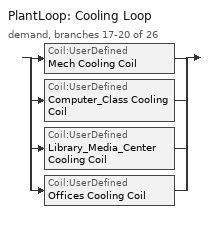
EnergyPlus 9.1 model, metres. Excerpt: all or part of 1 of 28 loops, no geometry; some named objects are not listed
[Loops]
PlantLoop 'Cooling Loop'
 demand, branches 17-20 of 26: split
  | Coil:UserDefined 'Mech Cooling Coil'
  | Coil:UserDefined 'Computer_Class Cooling Coil'
  | Coil:UserDefined 'Library_Media_Center Cooling Coil'
  | Coil:UserDefined 'Offices Cooling Coil'
[EnergyManagementSystem:Sensor]
Name | Output:Variable or Output:Meter Index Key | Output:Variable or Output:Meter
Mech_CWCoil_Water_Tout_internal | Mech AHU Water to Air Heat Pump Source Side1 Outlet Node | System Node Temperature
Computer_Class_CWCoil_Water_Tout_internal | Computer_Class AHU Water to Air Heat Pump Source Side1 Outlet Node | System Node Temperature
Library_Media_Center_CWCoil_Water_Tout_internal | Library_Media_Center AHU Water to Air Heat Pump Source Side1 Outlet Node | System Node Temperature
Offices_CWCoil_Water_Tout_internal | Offices AHU Water to Air Heat Pump Source Side1 Outlet Node | System Node Temperature
Mech_CWcoil_Air_Tsp | Mech AHU Cooling Coil Air Outlet Node | System Node Setpoint Temperature
Computer_Class_CWcoil_Air_Tsp | Computer_Class AHU Cooling Coil Air Outlet Node | System Node Setpoint Temperature
Library_Media_Center_CWcoil_Air_Tsp | Library_Media_Center AHU Cooling Coil Air Outlet Node | System Node Setpoint Temperature
Offices_CWcoil_Air_Tsp | Offices AHU Cooling Coil Air Outlet Node | System Node Setpoint Temperature
[EnergyManagementSystem:Actuator]
Name | Actuated Component Unique | Actuated Component Type | Actuated Component Control Type
Mech_CWcoil_Mdot_Min | Mech Cooling Coil | Plant Connection | Minimum Mass Flow Rate
Mech_CWcoil_Mdot_Max | Mech Cooling Coil | Plant Connection | Maximum Mass Flow Rate
Mech_CWcoil_Water_Tout | Mech Cooling Coil | Plant Connection | Outlet Temperature
Mech_CWcoil_Water_MdotRequest; Mech_CWcoil_Water_DesignVdot | Mech Cooling Coil | Plant Connection | Design Volume Flow Rate
Mech_CWcoil_Air_Tout | Mech Cooling Coil | Air Connection 1 | Outlet Temperature
Mech_CWcoil_Air_Wout | Mech Cooling Coil | Air Connection 1 | Outlet Humidity Ratio
Mech_CWcoil_Air_MdotOut | Mech Cooling Coil | Air Connection 1 | Mass Flow Rate
Computer_Class_CWcoil_Mdot_Min | Computer_Class Cooling Coil | Plant Connection | Minimum Mass Flow Rate
Computer_Class_CWcoil_Mdot_Max | Computer_Class Cooling Coil | Plant Connection | Maximum Mass Flow Rate
Computer_Class_CWcoil_Water_Tout | Computer_Class Cooling Coil | Plant Connection | Outlet Temperature
Computer_Class_CWcoil_Water_MdotRequest; Computer_Class_CWcoil_Water_DesignVdot | Computer_Class Cooling Coil | Plant Connection | Design Volume Flow Rate
Computer_Class_CWcoil_Air_Tout | Computer_Class Cooling Coil | Air Connection 1 | Outlet Temperature
Computer_Class_CWcoil_Air_Wout | Computer_Class Cooling Coil | Air Connection 1 | Outlet Humidity Ratio
Computer_Class_CWcoil_Air_MdotOut | Computer_Class Cooling Coil | Air Connection 1 | Mass Flow Rate
Library_Media_Center_CWcoil_Mdot_Min | Library_Media_Center Cooling Coil | Plant Connection | Minimum Mass Flow Rate
Library_Media_Center_CWcoil_Mdot_Max | Library_Media_Center Cooling Coil | Plant Connection | Maximum Mass Flow Rate
Library_Media_Center_CWcoil_Water_Tout | Library_Media_Center Cooling Coil | Plant Connection | Outlet Temperature
Library_Media_Center_CWcoil_Water_MdotRequest; Library_Media_Center_CWcoil_Water_DesignVdot | Library_Media_Center Cooling Coil | Plant Connection | Design Volume Flow Rate
Library_Media_Center_CWcoil_Air_Tout | Library_Media_Center Cooling Coil | Air Connection 1 | Outlet Temperature
Library_Media_Center_CWcoil_Air_Wout | Library_Media_Center Cooling Coil | Air Connection 1 | Outlet Humidity Ratio
Library_Media_Center_CWcoil_Air_MdotOut | Library_Media_Center Cooling Coil | Air Connection 1 | Mass Flow Rate
Offices_CWcoil_Mdot_Min | Offices Cooling Coil | Plant Connection | Minimum Mass Flow Rate
Offices_CWcoil_Mdot_Max | Offices Cooling Coil | Plant Connection | Maximum Mass Flow Rate
Offices_CWcoil_Water_Tout | Offices Cooling Coil | Plant Connection | Outlet Temperature
Offices_CWcoil_Water_MdotRequest; Offices_CWcoil_Water_DesignVdot | Offices Cooling Coil | Plant Connection | Design Volume Flow Rate
Offices_CWcoil_Air_Tout | Offices Cooling Coil | Air Connection 1 | Outlet Temperature
Offices_CWcoil_Air_Wout | Offices Cooling Coil | Air Connection 1 | Outlet Humidity Ratio
Offices_CWcoil_Air_MdotOut | Offices Cooling Coil | Air Connection 1 | Mass Flow Rate
[EnergyManagementSystem:ProgramCallingManager]
Mech Cooling Coil Model Program Manager: UserDefinedComponentModel; Mech_CWCoil_ModelInput; Mech_CW_Coil_Sim_Model; Mech_CWCoil_ModelOuput
Mech Cooling Coil Init Program Manager: BeginNewEnvironment; Mech_C_InitSimpleCoilModel
Computer_Class Cooling Coil Model Program Manager: UserDefinedComponentModel; Computer_Class_CWCoil_ModelInput; Computer_Class_CW_Coil_Sim_Model; Computer_Class_CWCoil_ModelOuput
Computer_Class Cooling Coil Init Program Manager: BeginNewEnvironment; Computer_Class_C_InitSimpleCoilModel
Library_Media_Center Cooling Coil Model Program Manager: UserDefinedComponentModel; Library_Media_Center_CWCoil_ModelInput; Library_Media_Center_CW_Coil_Sim_Model; Library_Media_Center_CWCoil_ModelOuput
Library_Media_Center Cooling Coil Init Program Manager: BeginNewEnvironment; Library_Media_Center_C_InitSimpleCoilModel
Offices Cooling Coil Model Program Manager: UserDefinedComponentModel; Offices_CWCoil_ModelInput; Offices_CW_Coil_Sim_Model; Offices_CWCoil_ModelOuput
Offices Cooling Coil Init Program Manager: BeginNewEnvironment; Offices_C_InitSimpleCoilModel
[EnergyManagementSystem:Program]
Mech_CWCoil_ModelInput: Set Mech_CWCoil_Air_Mdot = 1.5*Mech_CWCoil_Air_rho*On_Off; Set Mech_CWcoil_Water_Mdot     =  CoolingCoil_mcMech; Set Mech_CWcoil_Coil_Eff       = 0.7
Mech_CW_Coil_Sim_Model: IF Mech_CWCoil_Air_Mdot == 0.0; SET Mech_CWcoil_Air_Toutlet = Mech_CWCoil_Air_Tinlet; SET Mech_CWcoil_Air_Woutlet = Mech_CWcoil_Air_Winlet; Set Mech_CWcoil_Air_MdotOut = Mech_CWcoil_Air_Mdot; Set Mech_CWcoil_tot_cool_Power = 0.0; Set Mech_CWcoil_Water_Toutlet = Mech_CWcoil_Water_Tinlet; RETURN; ENDIF; If Mech_CWcoil_Water_Mdot <= 0.0; SET Mech_CWcoil_Air_Toutlet = Mech_CWCoil_Air_Tinlet; SET Mech_CWcoil_Air_Woutlet = Mech_CWcoil_Air_Winlet; Set Mech_CWcoil_Air_MdotOut = Mech_CWcoil_Air_Mdot; Set Mech_CWcoil_tot_cool_Power = 0.0; Set Mech_CWcoil_Water_Toutlet = Mech_CWCoil_Acd * Mech_CWCoil_Water_Tout_internal + Mech_CWCoil_Bcd* ((Mech_CWCoil_UA/Mech_CWCoil_Water_cp) * Mech_CWCoil_Air_Toutlet); RETURN; ENDIF; Set AirIn_Enth     = @HFnTdbW Mech_CWcoil_Air_Tinlet Mech_CWcoil_Air_Winlet; Set Air_Wout_Limit = @WFnTdbRhPb Mech_CWcoil_Water_Tinlet 1 OA_Press; Set AirOut_Enth_Limit = @HFnTdbW Mech_CWcoil_Water_Tinlet Air_Wout_Limit; Set MaxQdot      = Mech_CWcoil_Coil_Eff * Mech_CWcoil_Air_Mdot * (AirIn_Enth - AirOut_Enth_Limit); Set AirIn_dewpoint = @TdpFnWpb Mech_CWcoil_Air_Winlet OA_Press; IF  AirIn_dewpoint < Mech_CWcoil_Air_Tsp; Set Mech_CWcoil_Air_Woutlet = Mech_CWcoil_Air_Winlet; Set Air_HoutSP = @HFnTdbW Mech_CWcoil_Air_Tsp Mech_CWcoil_Air_Woutlet; Set Qdot_SP    = Mech_CWcoil_Air_Mdot * (AirIn_Enth - Air_HoutSP); IF Qdot_SP > MaxQdot; Set Air_Hout = AirIn_Enth - (MaxQdot/Mech_CWcoil_Air_Mdot); ELSE; Set Air_Hout = Air_HoutSP; ENDIF; ELSEIF AirIn_dewpoint > Mech_CWcoil_Air_Tsp; Set Air_WoutSP = @WFnTdbRhPb Mech_CWcoil_Air_Tsp 1 OA_Press; Set Air_HoutSP = @HFnTdbW Mech_CWcoil_Air_Tsp Air_WoutSP; Set Qdot_SP    = Mech_CWcoil_Air_Mdot * (AirIn_Enth - Air_HoutSP); IF Qdot_SP > MaxQdot; set Air_Hout = AirIn_Enth - (MaxQdot/Mech_CWCoil_Air_Mdot); set Air_Tsat = @TsatFnHPb Air_Hout OA_Press; SEt Mech_CWcoil_Air_Woutlet = @WFnTdbRhPb Air_Tsat 1 OA_Press; ELSE; set Air_Hout = Air_HoutSP; SEt Mech_CWcoil_Air_Woutlet = Air_WoutSP; ENDIF; ENDIF; Set temp = Mech_CWCoil_Air_Toutlet; Set Mech_CWCoil_Air_Toutlet =  Mech_CWCoil_Asad  * temp + Mech_CWCoil_Bsad * ( Mech_CWCoil_Water_Toutlet + Mech_CWCoil_InletCoeff*Mech_CWCoil_Air_Tinlet); IF  (Mech_CWCoil_Water_Mdot < Mech_CWCoil_Water_Mdot_Max); Set Mech_CWCoil_Water_Toutlet = Mech_CWCoil_Acd * Mech_CWCoil_Water_Tout_internal + Mech_CWCoil_Bcd* (Mech_CWCoil_Water_Mdot*(Mech_CWCoil_Water_Tinlet - Mech_CWCoil_Water_Tout_internal) + (Mech_CWCoil_UA/Mech_CWCoil_Water_cp) * temp ); ELSE; Set Mech_CWCoil_Water_Toutlet = Mech_CWCoil_Acd  * Mech_CWCoil_Water_Tout_internal + Mech_CWCoil_Bcd* (Mech_CWCoil_Water_Mdot_Max*(Mech_CWCoil_Water_Tinlet - Mech_CWCoil_Water_Tout_internal) + (Mech_CWCoil_UA/Mech_CWCoil_Water_cp) * temp ); ENDIF; Set ActualQdot  = Mech_CWCoil_Air_Mdot * (AirIn_Enth   - Air_Hout); Set Mech_CWCoil_tot_heat_Power = ActualQdot
Mech_CWCoil_ModelOuput: Set Mech_CWcoil_Water_MdotRequest = Mech_CWcoil_Water_Mdot; Set Mech_CWcoil_Air_Tout          = Mech_CWcoil_Air_Toutlet; Set Mech_CWcoil_Air_Wout          = Mech_CWcoil_Air_Woutlet; Set Mech_CWcoil_tot_cool_Power    = Mech_CWcoil_Tot_Cool_Power; Set Mech_CWcoil_tot_cool_Energy   = Mech_CWcoil_Tot_Cool_Power * SystemTimestep * 3600; Set Mech_CWcoil_Air_MdotOut       = Mech_CWcoil_Air_Mdot; Set Mech_CWcoil_Water_Tout        = Mech_CWcoil_Water_Toutlet
Mech_C_InitSimpleCoilModel: Set Mech_CWLoopExitTemp = 7.0; Set Mech_CWLoopDeltaTemp = 4.0; Set Mech_CWCoil_WATER_Mdot_Min = 0.0; Set Mech_CWCoil_WATER_Mdot_Max = 2; Set Ts = 60; Set Mech_CWCoil_U = 500; Set Mech_CWCoil_A = 4; Set Mech_CWCoil_UA = Mech_CWCoil_U*Mech_CWCoil_A; Set C_coil_air = 20000; Set C_coil_water = 400000; Set Asa = -1*(Mech_CWCoil_UA + 1.5*Mech_CWCoil_Air_rho*Mech_CWCoil_Air_cp)/(C_coil_air); Set Bsa = (Mech_CWCoil_UA)/(C_coil_air); Set Mech_CWCoil_Asad = @Exp (Asa * Ts ); Set Mech_CWCoil_Bsad =  ((Mech_CWCoil_Asad -1) * Bsa)/Asa; Set Ac = -1*(Mech_CWCoil_UA)/(C_coil_water); Set Bc = (Mech_CWCoil_Water_cp)/(C_coil_water); Set Mech_CWCoil_Acd = @Exp (Ac * Ts ); Set Mech_CWCoil_Bcd = ((Mech_CWCoil_Acd -1) * Bc)/Ac; SET Mech_CWCoil_TOT_COOL_POWER    = 0; Set Mech_CWCoil_InletCoeff  = (1.5*Mech_CWCoil_Air_cp/Mech_CWCoil_UA)
Computer_Class_CWCoil_ModelInput: Set Computer_Class_CWCoil_Air_Mdot = 0.75*Computer_Class_CWCoil_Air_rho*On_Off; Set Computer_Class_CWcoil_Water_Mdot     =  CoolingCoil_mcComputerClass; Set Computer_Class_CWcoil_Coil_Eff       = 0.7
Computer_Class_CW_Coil_Sim_Model: IF Computer_Class_CWCoil_Air_Mdot == 0.0; SET Computer_Class_CWcoil_Air_Toutlet = Computer_Class_CWCoil_Air_Tinlet; SET Computer_Class_CWcoil_Air_Woutlet = Computer_Class_CWcoil_Air_Winlet; Set Computer_Class_CWcoil_Air_MdotOut = Computer_Class_CWcoil_Air_Mdot; Set Computer_Class_CWcoil_tot_cool_Power = 0.0; Set Computer_Class_CWcoil_Water_Toutlet = Computer_Class_CWcoil_Water_Tinlet; RETURN; ENDIF; If Computer_Class_CWcoil_Water_Mdot <= 0.0; SET Computer_Class_CWcoil_Air_Toutlet = Computer_Class_CWCoil_Air_Tinlet; SET Computer_Class_CWcoil_Air_Woutlet = Computer_Class_CWcoil_Air_Winlet; Set Computer_Class_CWcoil_Air_MdotOut = Computer_Class_CWcoil_Air_Mdot; Set Computer_Class_CWcoil_tot_cool_Power = 0.0; Set Computer_Class_CWcoil_Water_Toutlet = Computer_Class_CWCoil_Acd * Computer_Class_CWCoil_Water_Tout_internal + Computer_Class_CWCoil_Bcd* ((Computer_Class_CWCoil_UA/Computer_Class_CWCoil_Water_cp) * Computer_Class_CWCoil_Air_Toutlet); RETURN; ENDIF; Set AirIn_Enth     = @HFnTdbW Computer_Class_CWcoil_Air_Tinlet Computer_Class_CWcoil_Air_Winlet; Set Air_Wout_Limit = @WFnTdbRhPb Computer_Class_CWcoil_Water_Tinlet 1 OA_Press; Set AirOut_Enth_Limit = @HFnTdbW Computer_Class_CWcoil_Water_Tinlet Air_Wout_Limit; Set MaxQdot      = Computer_Class_CWcoil_Coil_Eff * Computer_Class_CWcoil_Air_Mdot * (AirIn_Enth - AirOut_Enth_Limit); Set AirIn_dewpoint = @TdpFnWpb Computer_Class_CWcoil_Air_Winlet OA_Press; IF  AirIn_dewpoint < Computer_Class_CWcoil_Air_Tsp; Set Computer_Class_CWcoil_Air_Woutlet = Computer_Class_CWcoil_Air_Winlet; Set Air_HoutSP = @HFnTdbW Computer_Class_CWcoil_Air_Tsp Computer_Class_CWcoil_Air_Woutlet; Set Qdot_SP    = Computer_Class_CWcoil_Air_Mdot * (AirIn_Enth - Air_HoutSP); IF Qdot_SP > MaxQdot; Set Air_Hout = AirIn_Enth - (MaxQdot/Computer_Class_CWcoil_Air_Mdot); ELSE; Set Air_Hout = Air_HoutSP; ENDIF; ELSEIF AirIn_dewpoint > Computer_Class_CWcoil_Air_Tsp; Set Air_WoutSP = @WFnTdbRhPb Computer_Class_CWcoil_Air_Tsp 1 OA_Press; Set Air_HoutSP = @HFnTdbW Computer_Class_CWcoil_Air_Tsp Air_WoutSP; Set Qdot_SP    = Computer_Class_CWcoil_Air_Mdot * (AirIn_Enth - Air_HoutSP); IF Qdot_SP > MaxQdot; set Air_Hout = AirIn_Enth - (MaxQdot/Computer_Class_CWCoil_Air_Mdot); set Air_Tsat = @TsatFnHPb Air_Hout OA_Press; SEt Computer_Class_CWcoil_Air_Woutlet = @WFnTdbRhPb Air_Tsat 1 OA_Press; ELSE; set Air_Hout = Air_HoutSP; SEt Computer_Class_CWcoil_Air_Woutlet = Air_WoutSP; ENDIF; ENDIF; Set temp = Computer_Class_CWCoil_Air_Toutlet; Set Computer_Class_CWCoil_Air_Toutlet =  Computer_Class_CWCoil_Asad  * temp + Computer_Class_CWCoil_Bsad * ( Computer_Class_CWCoil_Water_Toutlet + Computer_Class_CWCoil_InletCoeff*Computer_Class_CWCoil_Air_Tinlet); IF  (Computer_Class_CWCoil_Water_Mdot < Computer_Class_CWCoil_Water_Mdot_Max); Set Computer_Class_CWCoil_Water_Toutlet = Computer_Class_CWCoil_Acd * Computer_Class_CWCoil_Water_Tout_internal + Computer_Class_CWCoil_Bcd* (Computer_Class_CWCoil_Water_Mdot*(Computer_Class_CWCoil_Water_Tinlet - Computer_Class_CWCoil_Water_Tout_internal) + (Computer_Class_CWCoil_UA/Computer_Class_CWCoil_Water_cp) * temp ); ELSE; Set Computer_Class_CWCoil_Water_Toutlet = Computer_Class_CWCoil_Acd  * Computer_Class_CWCoil_Water_Tout_internal + Computer_Class_CWCoil_Bcd* (Computer_Class_CWCoil_Water_Mdot_Max*(Computer_Class_CWCoil_Water_Tinlet - Computer_Class_CWCoil_Water_Tout_internal) + (Computer_Class_CWCoil_UA/Computer_Class_CWCoil_Water_cp) * temp ); ENDIF; Set ActualQdot  = Computer_Class_CWCoil_Air_Mdot * (AirIn_Enth   - Air_Hout); Set Computer_Class_CWCoil_tot_heat_Power = ActualQdot
Computer_Class_CWCoil_ModelOuput: Set Computer_Class_CWcoil_Water_MdotRequest = Computer_Class_CWcoil_Water_Mdot; Set Computer_Class_CWcoil_Air_Tout          = Computer_Class_CWcoil_Air_Toutlet; Set Computer_Class_CWcoil_Air_Wout          = Computer_Class_CWcoil_Air_Woutlet; Set Computer_Class_CWcoil_tot_cool_Power    = Computer_Class_CWcoil_Tot_Cool_Power; Set Computer_Class_CWcoil_tot_cool_Energy   = Computer_Class_CWcoil_Tot_Cool_Power * SystemTimestep * 3600; Set Computer_Class_CWcoil_Air_MdotOut       = Computer_Class_CWcoil_Air_Mdot; Set Computer_Class_CWcoil_Water_Tout        = Computer_Class_CWcoil_Water_Toutlet
Computer_Class_C_InitSimpleCoilModel: Set Computer_Class_CWLoopExitTemp = 7.0; Set Computer_Class_CWLoopDeltaTemp = 4.0; Set Computer_Class_CWCoil_WATER_Mdot_Min = 0.0; Set Computer_Class_CWCoil_WATER_Mdot_Max = 2; Set Ts = 60; Set Computer_Class_CWCoil_U = 500; Set Computer_Class_CWCoil_A = 5; Set Computer_Class_CWCoil_UA = Computer_Class_CWCoil_U*Computer_Class_CWCoil_A; Set C_coil_air = 20000; Set C_coil_water = 400000; Set Asa = -1*(Computer_Class_CWCoil_UA + 0.75*Computer_Class_CWCoil_Air_rho*Computer_Class_CWCoil_Air_cp)/(C_coil_air); Set Bsa = (Computer_Class_CWCoil_UA)/(C_coil_air); Set Computer_Class_CWCoil_Asad = @Exp (Asa * Ts ); Set Computer_Class_CWCoil_Bsad =  ((Computer_Class_CWCoil_Asad -1) * Bsa)/Asa; Set Ac = -1*(Computer_Class_CWCoil_UA)/(C_coil_water); Set Bc = (Computer_Class_CWCoil_Water_cp)/(C_coil_water); Set Computer_Class_CWCoil_Acd = @Exp (Ac * Ts ); Set Computer_Class_CWCoil_Bcd = ((Computer_Class_CWCoil_Acd -1) * Bc)/Ac; SET Computer_Class_CWCoil_TOT_COOL_POWER    = 0; Set Computer_Class_CWCoil_InletCoeff  = (0.75*Computer_Class_CWCoil_Air_rho*Computer_Class_CWCoil_Air_cp/Computer_Class_CWCoil_UA)
Library_Media_Center_CWCoil_ModelInput: Set Library_Media_Center_CWCoil_Air_Mdot = 5*Library_Media_Center_CWCoil_Air_rho*On_Off; Set Library_Media_Center_CWcoil_Water_Mdot     =  CoolingCoil_mcLibrary; Set Library_Media_Center_CWcoil_Coil_Eff       = 0.7
Library_Media_Center_CW_Coil_Sim_Model: IF Library_Media_Center_CWCoil_Air_Mdot == 0.0; SET Library_Media_Center_CWcoil_Air_Toutlet = Library_Media_Center_CWCoil_Air_Tinlet; SET Library_Media_Center_CWcoil_Air_Woutlet = Library_Media_Center_CWcoil_Air_Winlet; Set Library_Media_Center_CWcoil_Air_MdotOut = Library_Media_Center_CWcoil_Air_Mdot; Set Library_Media_Center_CWcoil_tot_cool_Power = 0.0; Set Library_Media_Center_CWcoil_Water_Toutlet = Library_Media_Center_CWcoil_Water_Tinlet; RETURN; ENDIF; If Library_Media_Center_CWcoil_Water_Mdot <= 0.0; SET Library_Media_Center_CWcoil_Air_Toutlet = Library_Media_Center_CWCoil_Air_Tinlet; SET Library_Media_Center_CWcoil_Air_Woutlet = Library_Media_Center_CWcoil_Air_Winlet; Set Library_Media_Center_CWcoil_Air_MdotOut = Library_Media_Center_CWcoil_Air_Mdot; Set Library_Media_Center_CWcoil_tot_cool_Power = 0.0; Set Library_Media_Center_CWcoil_Water_Toutlet = Library_Media_Center_CWCoil_Acd * Library_Media_Center_CWCoil_Water_Tout_internal + Library_Media_Center_CWCoil_Bcd* ((Library_Media_Center_CWCoil_UA/Library_Media_Center_CWCoil_Water_cp) * Library_Media_Center_CWCoil_Air_Toutlet); RETURN; ENDIF; Set AirIn_Enth     = @HFnTdbW Library_Media_Center_CWcoil_Air_Tinlet Library_Media_Center_CWcoil_Air_Winlet; Set Air_Wout_Limit = @WFnTdbRhPb Library_Media_Center_CWcoil_Water_Tinlet 1 OA_Press; Set AirOut_Enth_Limit = @HFnTdbW Library_Media_Center_CWcoil_Water_Tinlet Air_Wout_Limit; Set MaxQdot      = Library_Media_Center_CWcoil_Coil_Eff * Library_Media_Center_CWcoil_Air_Mdot * (AirIn_Enth - AirOut_Enth_Limit); Set AirIn_dewpoint = @TdpFnWpb Library_Media_Center_CWcoil_Air_Winlet OA_Press; IF  AirIn_dewpoint < Library_Media_Center_CWcoil_Air_Tsp; Set Library_Media_Center_CWcoil_Air_Woutlet = Library_Media_Center_CWcoil_Air_Winlet; Set Air_HoutSP = @HFnTdbW Library_Media_Center_CWcoil_Air_Tsp Library_Media_Center_CWcoil_Air_Woutlet; Set Qdot_SP    = Library_Media_Center_CWcoil_Air_Mdot * (AirIn_Enth - Air_HoutSP); IF Qdot_SP > MaxQdot; Set Air_Hout = AirIn_Enth - (MaxQdot/Library_Media_Center_CWcoil_Air_Mdot); ELSE; Set Air_Hout = Air_HoutSP; ENDIF; ELSEIF AirIn_dewpoint > Library_Media_Center_CWcoil_Air_Tsp; Set Air_WoutSP = @WFnTdbRhPb Library_Media_Center_CWcoil_Air_Tsp 1 OA_Press; Set Air_HoutSP = @HFnTdbW Library_Media_Center_CWcoil_Air_Tsp Air_WoutSP; Set Qdot_SP    = Library_Media_Center_CWcoil_Air_Mdot * (AirIn_Enth - Air_HoutSP); IF Qdot_SP > MaxQdot; set Air_Hout = AirIn_Enth - (MaxQdot/Library_Media_Center_CWCoil_Air_Mdot); set Air_Tsat = @TsatFnHPb Air_Hout OA_Press; SEt Library_Media_Center_CWcoil_Air_Woutlet = @WFnTdbRhPb Air_Tsat 1 OA_Press; ELSE; set Air_Hout = Air_HoutSP; SEt Library_Media_Center_CWcoil_Air_Woutlet = Air_WoutSP; ENDIF; ENDIF; Set temp = Library_Media_Center_CWCoil_Air_Toutlet; Set Library_Media_Center_CWCoil_Air_Toutlet =  Library_Media_Center_CWCoil_Asad  * temp + Library_Media_Center_CWCoil_Bsad * ( Library_Media_Center_CWCoil_Water_Toutlet + Library_Media_Center_CWCoil_InletCoeff*Library_Media_Center_CWCoil_Air_Tinlet); IF  (Library_Media_Center_CWCoil_Water_Mdot < Library_Media_Center_CWCoil_Water_Mdot_Max); Set Library_Media_Center_CWCoil_Water_Toutlet = Library_Media_Center_CWCoil_Acd * Library_Media_Center_CWCoil_Water_Tout_internal + Library_Media_Center_CWCoil_Bcd* (Library_Media_Center_CWCoil_Water_Mdot*(Library_Media_Center_CWCoil_Water_Tinlet - Library_Media_Center_CWCoil_Water_Tout_internal) + (Library_Media_Center_CWCoil_UA/Library_Media_Center_CWCoil_Water_cp) * temp ); ELSE; Set Library_Media_Center_CWCoil_Water_Toutlet = Library_Media_Center_CWCoil_Acd  * Library_Media_Center_CWCoil_Water_Tout_internal + Library_Media_Center_CWCoil_Bcd* (Library_Media_Center_CWCoil_Water_Mdot_Max*(Library_Media_Center_CWCoil_Water_Tinlet - Library_Media_Center_CWCoil_Water_Tout_internal) + (Library_Media_Center_CWCoil_UA/Library_Media_Center_CWCoil_Water_cp) * temp ); ENDIF; Set ActualQdot  = Library_Media_Center_CWCoil_Air_Mdot * (AirIn_Enth   - Air_Hout); Set Library_Media_Center_CWCoil_tot_heat_Power = ActualQdot
Library_Media_Center_CWCoil_ModelOuput: Set Library_Media_Center_CWcoil_Water_MdotRequest = Library_Media_Center_CWcoil_Water_Mdot; Set Library_Media_Center_CWcoil_Air_Tout          = Library_Media_Center_CWcoil_Air_Toutlet; Set Library_Media_Center_CWcoil_Air_Wout          = Library_Media_Center_CWcoil_Air_Woutlet; Set Library_Media_Center_CWcoil_tot_cool_Power    = Library_Media_Center_CWcoil_Tot_Cool_Power; Set Library_Media_Center_CWcoil_tot_cool_Energy   = Library_Media_Center_CWcoil_Tot_Cool_Power * SystemTimestep * 3600; Set Library_Media_Center_CWcoil_Air_MdotOut       = Library_Media_Center_CWcoil_Air_Mdot; Set Library_Media_Center_CWcoil_Water_Tout        = Library_Media_Center_CWcoil_Water_Toutlet
Library_Media_Center_C_InitSimpleCoilModel: Set Library_Media_Center_CWLoopExitTemp = 7.0; Set Library_Media_Center_CWLoopDeltaTemp = 4.0; Set Library_Media_Center_CWCoil_WATER_Mdot_Min = 0.0; Set Library_Media_Center_CWCoil_WATER_Mdot_Max = 2; Set Ts = 60; Set Library_Media_Center_CWCoil_U = 500; Set Library_Media_Center_CWCoil_A = 5; Set Library_Media_Center_CWCoil_UA = Library_Media_Center_CWCoil_U*Library_Media_Center_CWCoil_A; Set C_coil_air = 20000; Set C_coil_water = 400000; Set Asa = -1*(Library_Media_Center_CWCoil_UA + 5*Library_Media_Center_CWCoil_Air_rho*Library_Media_Center_CWCoil_Air_cp)/(C_coil_air); Set Bsa = (Library_Media_Center_CWCoil_UA)/(C_coil_air); Set Library_Media_Center_CWCoil_Asad = @Exp (Asa * Ts ); Set Library_Media_Center_CWCoil_Bsad =  ((Library_Media_Center_CWCoil_Asad -1) * Bsa)/Asa; Set Ac = -1*(Library_Media_Center_CWCoil_UA)/(C_coil_water); Set Bc = (Library_Media_Center_CWCoil_Water_cp)/(C_coil_water); Set Library_Media_Center_CWCoil_Acd = @Exp (Ac * Ts ); Set Library_Media_Center_CWCoil_Bcd = ((Library_Media_Center_CWCoil_Acd -1) * Bc)/Ac; SET Library_Media_Center_CWCoil_TOT_COOL_POWER    = 0; Set Library_Media_Center_CWCoil_InletCoeff  = (5*Library_Media_Center_CWCoil_Air_cp/Library_Media_Center_CWCoil_UA)
Offices_CWCoil_ModelInput: Set Offices_CWCoil_Air_Mdot = 2.5*Offices_CWCoil_Air_rho*On_Off; Set Offices_CWcoil_Water_Mdot     =  CoolingCoil_mcOffices; Set Offices_CWcoil_Coil_Eff       = 0.7
Offices_CW_Coil_Sim_Model: IF Offices_CWCoil_Air_Mdot == 0.0; SET Offices_CWcoil_Air_Toutlet = Offices_CWCoil_Air_Tinlet; SET Offices_CWcoil_Air_Woutlet = Offices_CWcoil_Air_Winlet; Set Offices_CWcoil_Air_MdotOut = Offices_CWcoil_Air_Mdot; Set Offices_CWcoil_tot_cool_Power = 0.0; Set Offices_CWcoil_Water_Toutlet = Offices_CWcoil_Water_Tinlet; RETURN; ENDIF; If Offices_CWcoil_Water_Mdot <= 0.0; SET Offices_CWcoil_Air_Toutlet = Offices_CWCoil_Air_Tinlet; SET Offices_CWcoil_Air_Woutlet = Offices_CWcoil_Air_Winlet; Set Offices_CWcoil_Air_MdotOut = Offices_CWcoil_Air_Mdot; Set Offices_CWcoil_tot_cool_Power = 0.0; Set Offices_CWcoil_Water_Toutlet = Offices_CWCoil_Acd * Offices_CWCoil_Water_Tout_internal + Offices_CWCoil_Bcd* ((Offices_CWCoil_UA/Offices_CWCoil_Water_cp) * Offices_CWCoil_Air_Toutlet); RETURN; ENDIF; Set AirIn_Enth     = @HFnTdbW Offices_CWcoil_Air_Tinlet Offices_CWcoil_Air_Winlet; Set Air_Wout_Limit = @WFnTdbRhPb Offices_CWcoil_Water_Tinlet 1 OA_Press; Set AirOut_Enth_Limit = @HFnTdbW Offices_CWcoil_Water_Tinlet Air_Wout_Limit; Set MaxQdot      = Offices_CWcoil_Coil_Eff * Offices_CWcoil_Air_Mdot * (AirIn_Enth - AirOut_Enth_Limit); Set AirIn_dewpoint = @TdpFnWpb Offices_CWcoil_Air_Winlet OA_Press; IF  AirIn_dewpoint < Offices_CWcoil_Air_Tsp; Set Offices_CWcoil_Air_Woutlet = Offices_CWcoil_Air_Winlet; Set Air_HoutSP = @HFnTdbW Offices_CWcoil_Air_Tsp Offices_CWcoil_Air_Woutlet; Set Qdot_SP    = Offices_CWcoil_Air_Mdot * (AirIn_Enth - Air_HoutSP); IF Qdot_SP > MaxQdot; Set Air_Hout = AirIn_Enth - (MaxQdot/Offices_CWcoil_Air_Mdot); ELSE; Set Air_Hout = Air_HoutSP; ENDIF; ELSEIF AirIn_dewpoint > Offices_CWcoil_Air_Tsp; Set Air_WoutSP = @WFnTdbRhPb Offices_CWcoil_Air_Tsp 1 OA_Press; Set Air_HoutSP = @HFnTdbW Offices_CWcoil_Air_Tsp Air_WoutSP; Set Qdot_SP    = Offices_CWcoil_Air_Mdot * (AirIn_Enth - Air_HoutSP); IF Qdot_SP > MaxQdot; set Air_Hout = AirIn_Enth - (MaxQdot/Offices_CWCoil_Air_Mdot); set Air_Tsat = @TsatFnHPb Air_Hout OA_Press; SEt Offices_CWcoil_Air_Woutlet = @WFnTdbRhPb Air_Tsat 1 OA_Press; ELSE; set Air_Hout = Air_HoutSP; SEt Offices_CWcoil_Air_Woutlet = Air_WoutSP; ENDIF; ENDIF; Set temp = Offices_CWCoil_Air_Toutlet; Set Offices_CWCoil_Air_Toutlet =  Offices_CWCoil_Asad  * temp + Offices_CWCoil_Bsad * ( Offices_CWCoil_Water_Toutlet + Offices_CWCoil_InletCoeff*Offices_CWCoil_Air_Tinlet); IF  (Offices_CWCoil_Water_Mdot < Offices_CWCoil_Water_Mdot_Max); Set Offices_CWCoil_Water_Toutlet = Offices_CWCoil_Acd * Offices_CWCoil_Water_Tout_internal + Offices_CWCoil_Bcd* (Offices_CWCoil_Water_Mdot*(Offices_CWCoil_Water_Tinlet - Offices_CWCoil_Water_Tout_internal) + (Offices_CWCoil_UA/Offices_CWCoil_Water_cp) * temp ); ELSE; Set Offices_CWCoil_Water_Toutlet = Offices_CWCoil_Acd  * Offices_CWCoil_Water_Tout_internal + Offices_CWCoil_Bcd* (Offices_CWCoil_Water_Mdot_Max*(Offices_CWCoil_Water_Tinlet - Offices_CWCoil_Water_Tout_internal) + (Offices_CWCoil_UA/Offices_CWCoil_Water_cp) * temp ); ENDIF; Set ActualQdot  = Offices_CWCoil_Air_Mdot * (AirIn_Enth   - Air_Hout); Set Offices_CWCoil_tot_heat_Power = ActualQdot
Offices_CWCoil_ModelOuput: Set Offices_CWcoil_Water_MdotRequest = Offices_CWcoil_Water_Mdot; Set Offices_CWcoil_Air_Tout          = Offices_CWcoil_Air_Toutlet; Set Offices_CWcoil_Air_Wout          = Offices_CWcoil_Air_Woutlet; Set Offices_CWcoil_tot_cool_Power    = Offices_CWcoil_Tot_Cool_Power; Set Offices_CWcoil_tot_cool_Energy   = Offices_CWcoil_Tot_Cool_Power * SystemTimestep * 3600; Set Offices_CWcoil_Air_MdotOut       = Offices_CWcoil_Air_Mdot; Set Offices_CWcoil_Water_Tout        = Offices_CWcoil_Water_Toutlet
Offices_C_InitSimpleCoilModel: Set Offices_CWLoopExitTemp = 7.0; Set Offices_CWLoopDeltaTemp = 4.0; Set Offices_CWCoil_WATER_Mdot_Min = 0.0; Set Offices_CWCoil_WATER_Mdot_Max = 2; Set Ts = 60; Set Offices_CWCoil_U = 500; Set Offices_CWCoil_A = 5; Set Offices_CWCoil_UA = Offices_CWCoil_U*Offices_CWCoil_A; Set C_coil_air = 20000; Set C_coil_water = 400000; Set Asa = -1*(Offices_CWCoil_UA + 2.5*Offices_CWCoil_Air_rho*Offices_CWCoil_Air_cp)/(C_coil_air); Set Bsa = (Offices_CWCoil_UA)/(C_coil_air); Set Offices_CWCoil_Asad = @Exp (Asa * Ts ); Set Offices_CWCoil_Bsad =  ((Offices_CWCoil_Asad -1) * Bsa)/Asa; Set Ac = -1*(Offices_CWCoil_UA)/(C_coil_water); Set Bc = (Offices_CWCoil_Water_cp)/(C_coil_water); Set Offices_CWCoil_Acd = @Exp (Ac * Ts ); Set Offices_CWCoil_Bcd = ((Offices_CWCoil_Acd -1) * Bc)/Ac; SET Offices_CWCoil_TOT_COOL_POWER    = 0; Set Offices_CWCoil_InletCoeff  = (2.5*Offices_CWCoil_Air_cp/Offices_CWCoil_UA)
[EnergyManagementSystem:OutputVariable] Type of Data in Variable=Averaged; Update Frequency=SystemTimestep; Units=W
Name | EMS Variable | EMS Program or Subroutine
Mech CW Coil Total Cooling Rate | Mech_CWcoil_tot_cool_Power | Mech_CWCoil_ModelOuput
Computer_Class CW Coil Total Cooling Rate | Computer_Class_CWcoil_tot_cool_Power | Computer_Class_CWCoil_ModelOuput
Library_Media_Center CW Coil Total Cooling Rate | Library_Media_Center_CWcoil_tot_cool_Power | Library_Media_Center_CWCoil_ModelOuput
Offices CW Coil Total Cooling Rate | Offices_CWcoil_tot_cool_Power | Offices_CWCoil_ModelOuput
[EnergyManagementSystem:MeteredOutputVariable] Update Frequency=SystemTimestep; Resource Type=ENERGYTRANSFER; Group Type=System; End-Use Category=COOLINGCOILS; Units=J
Name | EMS Variable | EMS Program or Subroutine
Mech_C_Coil tot cool Energy | Mech_CWcoil_tot_cool_Energy | Mech_CWCoil_ModelOuput
Computer_Class_C_Coil tot cool Energy | Computer_Class_CWcoil_tot_cool_Energy | Computer_Class_CWCoil_ModelOuput
Library_Media_Center_C_Coil tot cool Energy | Library_Media_Center_CWcoil_tot_cool_Energy | Library_Media_Center_CWCoil_ModelOuput
Offices_C_Coil tot cool Energy | Offices_CWcoil_tot_cool_Energy | Offices_CWCoil_ModelOuput
[EnergyManagementSystem:InternalVariable]
Name | Internal Data Index Key | Internal Data Type
Mech_CWCoil_Air_Tinlet | Mech Cooling Coil | Inlet Temperature for Air Connection 1
Mech_CWCoil_Air_Winlet | Mech Cooling Coil | Inlet Humidity Ratio for Air Connection 1
Mech_CWCoil_Air_rho | Mech Cooling Coil | Inlet Density for Air Connection 1
Mech_CWCoil_Air_cp | Mech Cooling Coil | Inlet Specific Heat for Air Connection 1
Mech_CWCoil_Water_Tinlet | Mech Cooling Coil | Inlet Temperature for Plant Connection
Mech_CWCoil_Water_rho | Mech Cooling Coil | Inlet Density for Plant Connection
Mech_CWCoil_Water_cp | Mech Cooling Coil | Inlet Specific Heat for Plant Connection
Computer_Class_CWCoil_Air_Tinlet | Computer_Class Cooling Coil | Inlet Temperature for Air Connection 1
Computer_Class_CWCoil_Air_Winlet | Computer_Class Cooling Coil | Inlet Humidity Ratio for Air Connection 1
Computer_Class_CWCoil_Air_rho | Computer_Class Cooling Coil | Inlet Density for Air Connection 1
Computer_Class_CWCoil_Air_cp | Computer_Class Cooling Coil | Inlet Specific Heat for Air Connection 1
Computer_Class_CWCoil_Water_Tinlet | Computer_Class Cooling Coil | Inlet Temperature for Plant Connection
Computer_Class_CWCoil_Water_rho | Computer_Class Cooling Coil | Inlet Density for Plant Connection
Computer_Class_CWCoil_Water_cp | Computer_Class Cooling Coil | Inlet Specific Heat for Plant Connection
Library_Media_Center_CWCoil_Air_Tinlet | Library_Media_Center Cooling Coil | Inlet Temperature for Air Connection 1
Library_Media_Center_CWCoil_Air_Winlet | Library_Media_Center Cooling Coil | Inlet Humidity Ratio for Air Connection 1
Library_Media_Center_CWCoil_Air_rho | Library_Media_Center Cooling Coil | Inlet Density for Air Connection 1
Library_Media_Center_CWCoil_Air_cp | Library_Media_Center Cooling Coil | Inlet Specific Heat for Air Connection 1
Library_Media_Center_CWCoil_Water_Tinlet | Library_Media_Center Cooling Coil | Inlet Temperature for Plant Connection
Library_Media_Center_CWCoil_Water_rho | Library_Media_Center Cooling Coil | Inlet Density for Plant Connection
Library_Media_Center_CWCoil_Water_cp | Library_Media_Center Cooling Coil | Inlet Specific Heat for Plant Connection
Offices_CWCoil_Air_Tinlet | Offices Cooling Coil | Inlet Temperature for Air Connection 1
Offices_CWCoil_Air_Winlet | Offices Cooling Coil | Inlet Humidity Ratio for Air Connection 1
Offices_CWCoil_Air_rho | Offices Cooling Coil | Inlet Density for Air Connection 1
Offices_CWCoil_Air_cp | Offices Cooling Coil | Inlet Specific Heat for Air Connection 1
Offices_CWCoil_Water_Tinlet | Offices Cooling Coil | Inlet Temperature for Plant Connection
Offices_CWCoil_Water_rho | Offices Cooling Coil | Inlet Density for Plant Connection
Offices_CWCoil_Water_cp | Offices Cooling Coil | Inlet Specific Heat for Plant Connection
[Coil:UserDefined] Number of Air Connections=1; Plant Connection is Used=Yes
Name | Overall Model Simulation Program Calling Manager | Model Setup and Sizing Program Calling Manager
Mech Cooling Coil | Mech Cooling Coil Model Program Manager | Mech Cooling Coil Init Program Manager
Computer_Class Cooling Coil | Computer_Class Cooling Coil Model Program Manager | Computer_Class Cooling Coil Init Program Manager
Library_Media_Center Cooling Coil | Library_Media_Center Cooling Coil Model Program Manager | Library_Media_Center Cooling Coil Init Program Manager
Offices Cooling Coil | Offices Cooling Coil Model Program Manager | Offices Cooling Coil Init Program Manager
